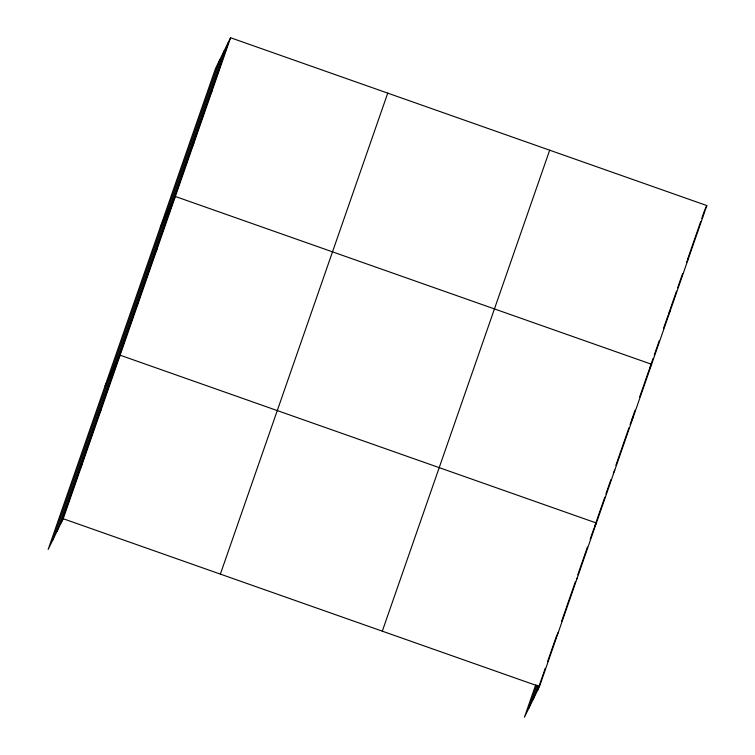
<?xml version="1.0" encoding="UTF-8"?>
<svg xmlns="http://www.w3.org/2000/svg" width="755" height="755" viewBox="0 0 755 755"><rect width="100%" height="100%" fill="white"/><g stroke="black" fill="none" stroke-linecap="round" stroke-linejoin="round"><path stroke-width="1.13" d="M52.472 540.618L219.856 59.636M56.927 531.548L224.301 50.566M61.24 522.734L228.614 41.752M230.577 37.75L215.543 68.45L48.16 549.432L63.203 518.732L230.577 37.75L706.84 205.568L539.457 686.55L524.423 717.25L535.654 684.993M220.366 574.111L387.74 93.129M382.294 631.171L549.678 150.188M528.736 708.445L536.871 685.078M533.181 699.366L537.834 686.012M537.503 690.551L545.242 668.307M547.564 661.625L556.473 636.04M561.503 621.582L575.442 581.529M577.764 574.857L587.437 547.045M590.155 539.259L594.025 528.132M604.764 497.262L594.412 527.018L596.374 523.017L120.111 355.199L105.068 385.899M605.916 493.949L610.899 479.623M615.891 465.297L628.934 427.821M630.085 424.508L631.237 421.205M631.614 420.101L635.068 410.182M639.674 396.951L649.262 369.403M653.094 358.38L649.64 368.298L651.603 364.297L175.339 196.47L160.305 227.17M654.245 355.067L659.238 340.741M663.456 328.614L668.052 315.392M668.439 314.288L676.489 291.137M677.641 287.834L682.633 273.499M687.616 259.173L700.659 221.696M701.81 218.393L704.49 210.673M210.201 94.658L212.164 90.657M191.789 147.565L193.752 143.563M154.973 253.387L156.927 249.386M136.561 306.294L138.524 302.293M99.179 413.712L101.142 409.71M80.209 468.223L82.172 464.221M704.877 209.569L706.84 205.568M686.465 262.476L688.428 258.474M668.543 314.391L670.015 311.381M631.718 420.205L633.19 417.204M613.315 473.111L614.778 470.11M576.424 579.529L577.405 577.528M556.963 635.04L558.436 632.039M63.203 518.732L539.457 686.55"/></g></svg>
